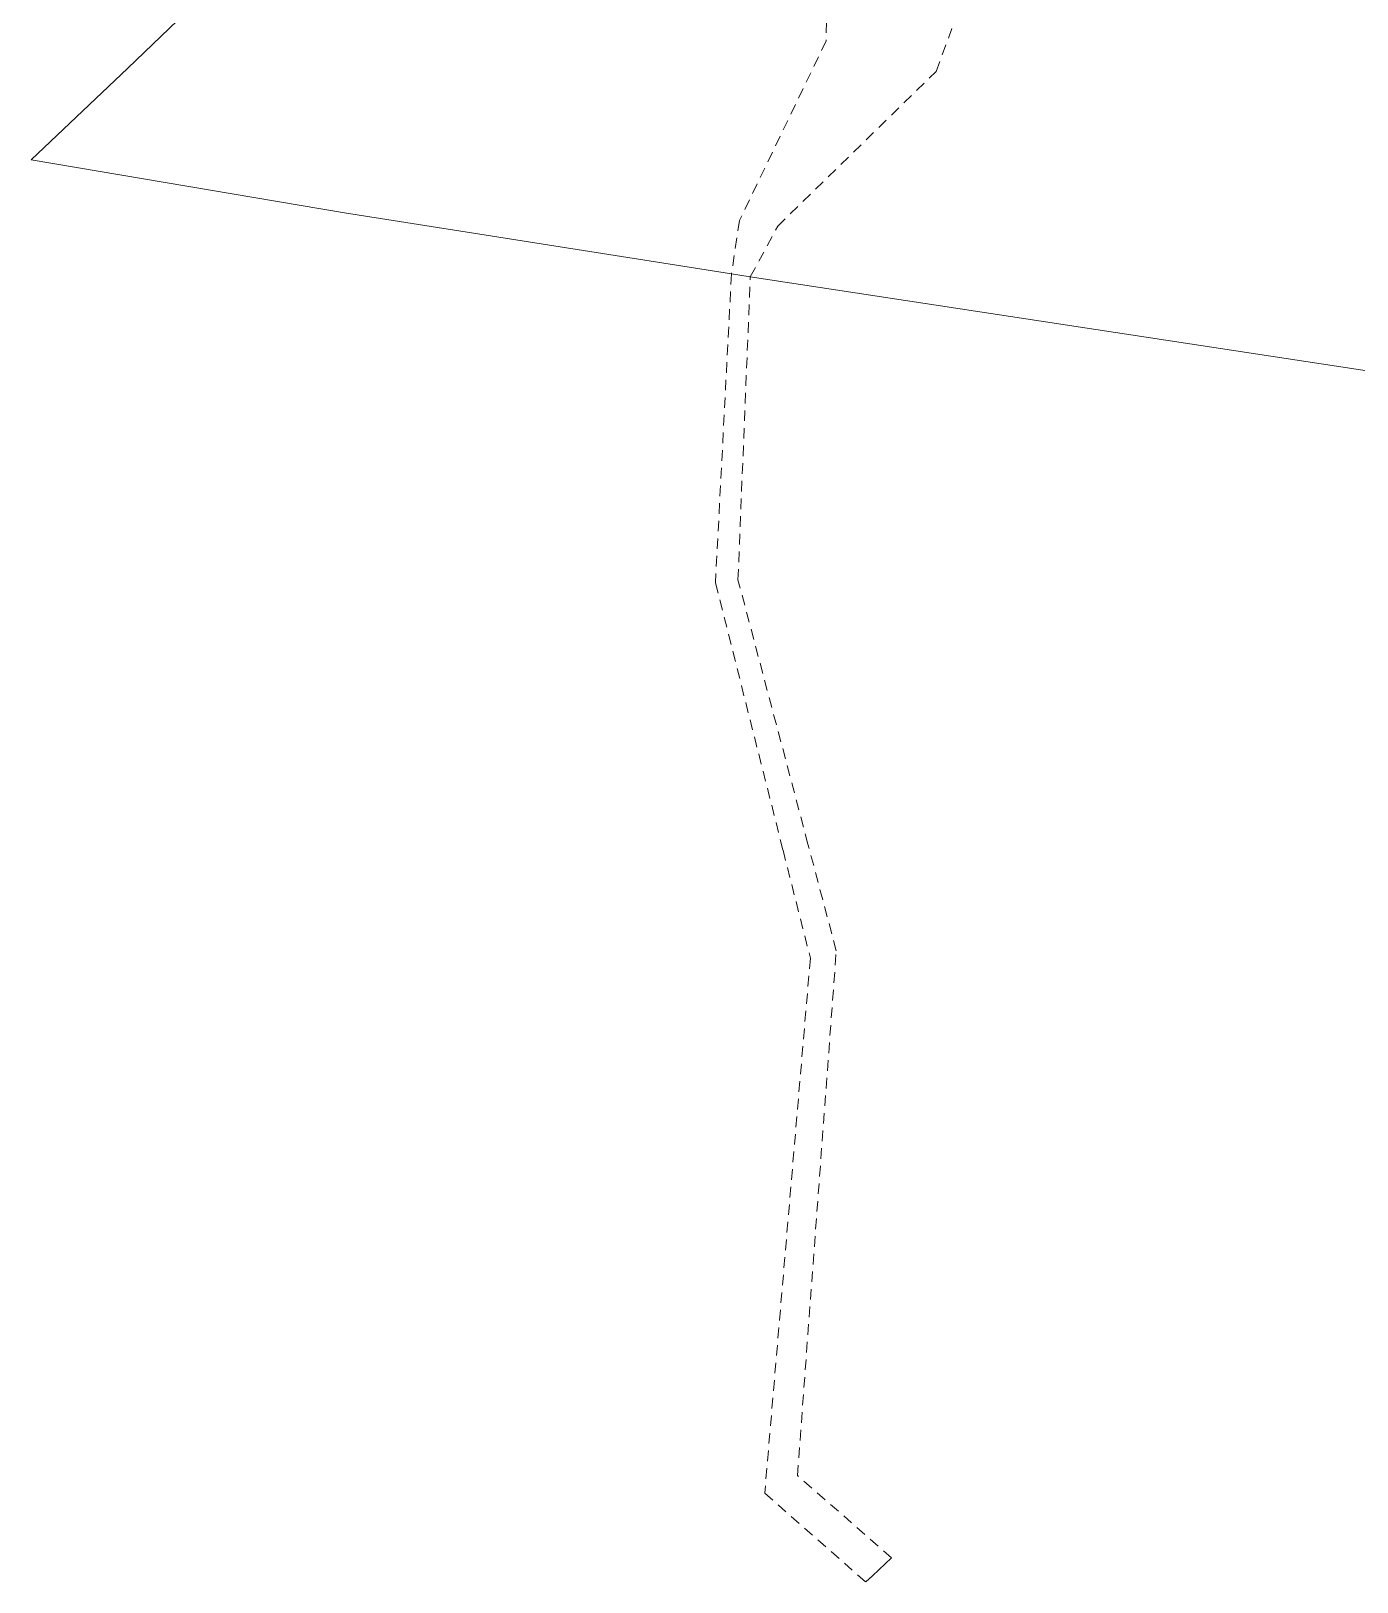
# Model space of a CAD drawing. Header units: metres. Extents: x 267072 to 270320, y 6186424 to 6191197.
# Drawn here: x 268324.8 to 268700.4, y 6186423.8 to 6186863.2 of the extents above; entities that cross this region are included whole.
import ezdxf

# ---------------------------------------------------------------- set-up
doc = ezdxf.new("R2010")
doc.units = ezdxf.units.M
doc.linetypes.add('Dash', pattern=[5, 3, -2])
doc.linetypes.add('DASHED', pattern=[19.05, 12.7, -6.35])
doc.layers.add('Cadastre Easements_SP_EXT', color=58, linetype='DASHED', lineweight=15)
doc.layers.add('Cadastre Land Parcels_SP_EXT', color=118, linetype='Continuous', lineweight=15)

msp = doc.modelspace()

# ---------------------------------------------------------------- linework, layer by layer
at = {"layer": 'Cadastre Easements_SP_EXT', "linetype": 'Dash'}
msp.add_lwpolyline([(268550.4603, 6186935.7228), (268550.0589, 6186860.4247), (268525.4722, 6186809.5534), (268523.2138, 6186794.394), (268518.6689, 6186706.8961), (268537.8193, 6186631.124), (268545.5516, 6186600.5397), (268532.6369, 6186448.976), (268561.2967, 6186423.8215), (268563.1156, 6186425.5272), (268564.9295, 6186427.2379), (268566.7382, 6186428.9555), (268568.5419, 6186430.6778), (268541.8912, 6186453.971), (268552.886, 6186602.6226), (268544.8793, 6186632.8736), (268525.0502, 6186707.7889), (268528.5454, 6186793.5814), (268536.2959, 6186807.9432), (268581.1844, 6186851.7876), (268609.7565, 6186929.5097)], dxfattribs=at)
at = {"layer": 'Cadastre Land Parcels_SP_EXT', "linetype": 'Continuous'}
msp.add_lwpolyline([(268912.558, 6187024.4701), (268688.1208, 6187054.0747), (268578.7636, 6187065.4351), (268565.3375, 6187066.8293), (268556.896, 6187057.6401), (268477.0553, 6186972.601), (268352.2364, 6186852.664), (268324.8152, 6186826.7495), (268413.5629, 6186811.7353), (268523.2139, 6186794.394), (268528.5455, 6186793.5814), (268867.4685, 6186741.9512)], dxfattribs=at)

doc.saveas('drawing.dxf')
